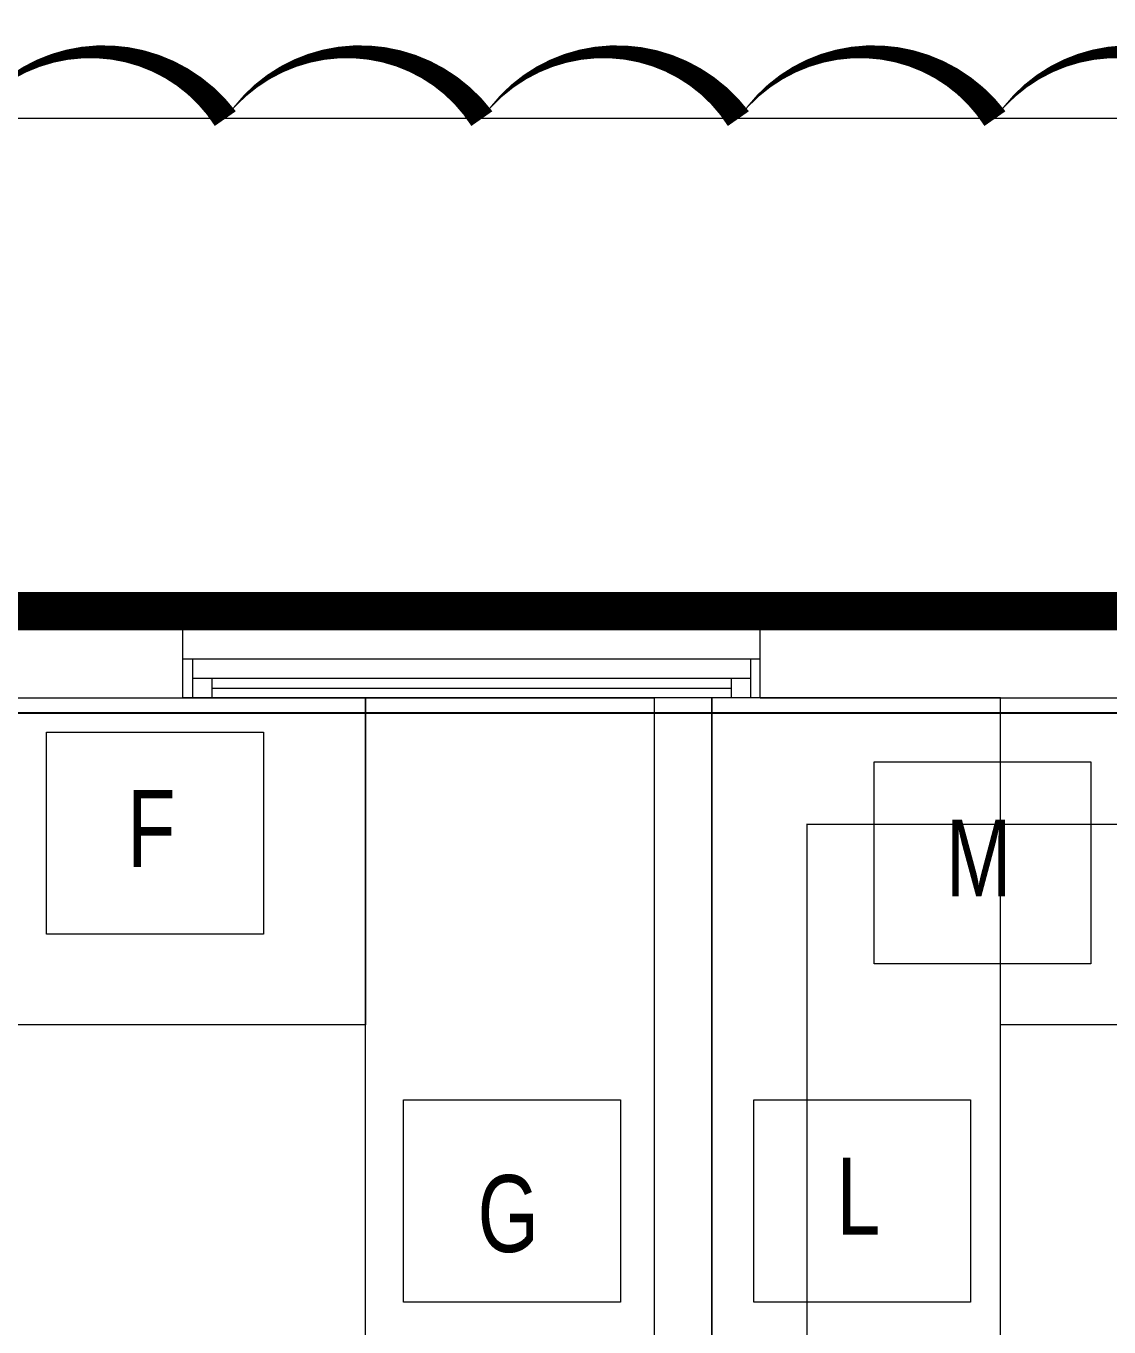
# Model space of a CAD drawing. Header units: metres. Extents: x 75097 to 220695, y -1557923 to -1361206.
# Drawn here: x 197756 to 200570, y -1456833 to -1453452 of the extents above; entities that cross this region are included whole.
import ezdxf
from ezdxf import colors
from ezdxf.entities.mleader import LeaderData, LeaderLine
from ezdxf.math import Vec2, Vec3

# ---------------------------------------------------------------- set-up
doc = ezdxf.new("R2010")
doc.units = ezdxf.units.M
doc.linetypes.add('DASHED2', pattern=[0.375, 0.25, -0.125])
doc.layers.get('0').update_dxf_attribs({"lineweight": 0})
for name, color, linetype, lineweight in [('A-100 - Copy$0$Aluminum', 8, 'Continuous', 0), ('A-100 - Copy$0$Medical Equipment and Furniture', 8, 'Continuous', 0), ('A-100 - Copy$0$Proj', 8, 'Continuous', 0), ('A-100 - Copy$0$Walls', 8, 'Continuous', 0)]:
    doc.layers.add(name, color=color, linetype=linetype, lineweight=lineweight)
doc.layers.add('A-100 - Copy$0$axes', color=8, linetype='Continuous')
doc.layers.add('E-POWR', color=7, linetype='Continuous', lineweight=9, true_color=0x4e7e3e)
doc.layers.add('REV 01', color=7, linetype='Continuous', lineweight=0, true_color=0xe41b4d)
doc.styles.add('A-100 - Copy$0$X3G_ENTITY_2587EA', font='swisscl.ttf', dxfattribs={"height": 200})
doc.styles.get("Standard").update_dxf_attribs({"font": 'GOTHIC.TTF'})

# ---------------------------------------------------------------- blocks, each defined once
blk = doc.blocks.new('A-100 - Copy')
at = {"layer": 'A-100 - Copy$0$Aluminum'}
for p, q in [((199663.3, -1455097.7, 0), (198163.3, -1455097.7, 0)), ((198188.3, -1455097.7, 0), (198188.3, -1455197.7, 0)), ((199638.3, -1455097.7, -4.7), (199638.3, -1455197.7, -4.7)), ((199638.3, -1455147.7, 0), (198188.3, -1455147.7, 0)), ((198238.3, -1455147.7, 0), (198238.3, -1455197.7, 0)), ((199588.3, -1455147.7, -4.7), (199588.3, -1455197.7, -4.7)), ((198238.3, -1455172.7, 0), (199588.3, -1455172.7, 0)), ((199663.3, -1455197.7, 0), (198163.3, -1455197.7, 0))]:
    blk.add_line(p, q, dxfattribs=at)
at = {"layer": 'A-100 - Copy$0$axes'}
blk.add_line((215795, -1455237.7, 2.4), (83877.8, -1455237.7, 2.4), dxfattribs=at)
at = {"layer": 'A-100 - Copy$0$Medical Equipment and Furniture', "elevation": 0}
blk.add_lwpolyline([(198638.3, -1456047.7), (196238.3, -1456047.7), (196238.3, -1455197.7), (198638.3, -1455197.7)], close=True, dxfattribs=at)
for points in [[(198638.3, -1459897.7), (198638.3, -1455197.7), (199388.3, -1455197.7), (199388.3, -1459897.7)], [(199538.3, -1459897.7), (199538.3, -1455197.7), (199388.3, -1455197.7), (199388.3, -1459897.7)], [(200288.3, -1459897.7), (200288.3, -1455197.7), (199538.3, -1455197.7), (199538.3, -1459897.7)], [(202688.3, -1455457.7), (202688.3, -1456047.7), (200288.3, -1456047.7), (200288.3, -1455197.7), (202248.3, -1455197.7)]]:
    blk.add_lwpolyline(points, dxfattribs=at)
at = {"layer": 'A-100 - Copy$0$Medical Equipment and Furniture'}
for points in [[(197809.3, -1455287.2), (198373, -1455287.2), (198373, -1455812.5), (197809.3, -1455812.5)], [(199959.4, -1455364.1), (200523.1, -1455364.1), (200523.1, -1455889.4), (199959.4, -1455889.4)], [(198737, -1456243.2), (199300.7, -1456243.2), (199300.7, -1456768.5), (198737, -1456768.5)], [(199646.7, -1456243.2), (200210.4, -1456243.2), (200210.4, -1456768.5), (199646.7, -1456768.5)]]:
    blk.add_lwpolyline(points, close=True, dxfattribs=at)
at = {"layer": 'A-100 - Copy$0$Proj'}
blk.add_line((198163.3, -1454972.7, 0), (199663.3, -1454972.7, 0), dxfattribs=at)
blk.add_lwpolyline([(188053.3, -1469902.7), (188053.3, -1471182.7), (211678.3, -1471182.7), (211678.3, -1453692.7), (188053.3, -1453692.7), (188053.3, -1454972.7)], dxfattribs=at)
at = {"layer": 'A-100 - Copy$0$Walls'}
for p, q in [((196188.3, -1454972.7, 0), (198163.3, -1454972.7, 0)), ((198163.3, -1455197.7, 0), (198163.3, -1454972.7, 0)), ((199663.3, -1454972.7, 0), (201638.3, -1454972.7, 0)), ((199663.3, -1455197.7, 0), (199663.3, -1454972.7, 0)), ((196188.3, -1455197.7, 0), (198163.3, -1455197.7, 0)), ((199663.3, -1455197.7, 0), (201638.3, -1455197.7, 0))]:
    blk.add_line(p, q, dxfattribs=at)
at = {"layer": 'A-100 - Copy$0$Medical Equipment and Furniture', "char_height": 200, "attachment_point": 2, "style": 'A-100 - Copy$0$X3G_ENTITY_2587EA'}
for s, insert in [('F', (198081.1, -1455437.5)), ('M', (200231.2, -1455514.4)), ('L', (199918.5, -1456393.5)), ('G', (199008.8, -1456438.5, 0))]:
    blk.add_mtext(s, dxfattribs=dict(at, insert=insert))

msp = doc.modelspace()

# ---------------------------------------------------------------- linework, layer by layer
at = {"layer": 'E-POWR', "color": 240, "linetype": 'DASHED2', "ltscale": 500, "true_color": 0xf10e52, "const_width": 100, "elevation": 0}
msp.add_lwpolyline([(159393.3, -1448612.7), (159393.3, -1454972.7), (147820.4, -1454991.2), (147948, -1460991.2), (148420.5, -1460972.7), (148420.5, -1466760.4), (151756.7, -1466760.4), (151498.3, -1475532.7), (159048.3, -1475532.7), (159048.3, -1476893.7), (174041.3, -1476822.7), (174041.3, -1469902.7), (209947.3, -1469902.7), (209947.3, -1454972.7), (173995.3, -1454972.7), (173978.3, -1451323.8), (179573.3, -1451323.8), (179573.3, -1448020.8), (173978.3, -1448045.7)], dxfattribs=at)

# ---------------------------------------------------------------- leaders
at = {"layer": 'E-POWR'}
ml = msp.add_multileader_mtext('Standard', dxfattribs=at)
ml.set_content('LIGHTING IN THIS ZONE IS FED FROM LP-03\\PNORMAL POWER IN THIS ZONE IS FED FROM PP-03\\PUPS POWER SOCKET IN THIS ZONE IS FED FROM UPP-04\\PMECHANICAL EQUIPMENT IN THIS ZONE IS FED FROM MCP-03', color=256)
ml.set_leader_properties()
ml.build(insert=Vec2(0, 0))
ml.multileader.update_dxf_attribs({"text_right_attachment_type": 6, "dogleg_length": 200, "arrow_head_size": 200})
ctx = ml.context
ctx.base_point, ctx.char_height, ctx.arrow_head_size, ctx.landing_gap_size, ctx.plane_origin = Vec3(188554.3, -1449813, 0), 250, 200, 100, Vec3(187550.6, -1453252, 0)
ctx.right_attachment = 6
notes = []
notes.append((ctx, [(0, (1, 1, 0), (188354.3, -1449813, 0), (1, 0), 200, [(0, [(186502.9, -1454972.7, 0)], 0, [])])]))
ctx.mtext.insert, ctx.mtext.width, ctx.mtext.flow_direction = Vec3(188654.3, -1449684.9, 0), 9228.761, 5
for ctx, leaders in notes:
    for number, flags, end, landing, length, lines in leaders:
        leader = LeaderData()
        leader.index, (leader.has_last_leader_line, leader.has_dogleg_vector, leader.attachment_direction) = number, flags
        leader.last_leader_point, leader.dogleg_vector, leader.dogleg_length = Vec3(end), Vec3(landing), length
        for number, points, colour, breaks in lines:
            line = LeaderLine()
            line.index, line.vertices, line.color, line.breaks = number, Vec3.list(points), colors.encode_raw_color(colour), breaks
            leader.lines.append(line)
        ctx.leaders.append(leader)

# ---------------------------------------------------------------- next in the draw order: block references
msp.add_blockref('A-100 - Copy', (0, 0))

# ---------------------------------------------------------------- next in the draw order: linework, layer by layer
at = {"layer": 'E-POWR', "const_width": 3}
msp.add_lwpolyline([(201225.7, -1455382.3), (201125, -1455526.8), (199785.2, -1455526.8), (199785.2, -1457133.1), (199722.9, -1457350.5), (199681, -1457113), (199250.2, -1457113), (199203.7, -1457350.5), (199203.7, -1457114.3), (197534.4, -1457114.3), (197534.4, -1455501), (197325.9, -1455501), (197236.9, -1455382.3), (197174.4, -1455499.3), (195664, -1455499.3), (195664, -1456640.2), (195572.9, -1456802.8), (195647.3, -1456913.8), (195647.3, -1460089.9), (195572.9, -1460237.1)], dxfattribs=at)
at = {"layer": 'REV 01', "color": 3}
msp.add_lwpolyline([(197606.9, -1453692.7, 0, 66.7, -0.520567), (198273.6, -1453692.7, 0, 66.7, -0.520567), (198940.3, -1453692.7, 0, 66.7, -0.520567), (199606.9, -1453692.7, 0, 66.7, -0.520567), (200273.6, -1453692.7, 0, 66.7, -0.520567), (200940.3, -1453692.7, 0, 66.7, -0.520567), (201607, -1453692.7, 0, 66.7, -0.520567), (202273.7, -1453692.7, 0, 66.7, -0.520567), (202940.4, -1453692.7, 0, 66.7, -0.520567), (203607, -1453692.7, 0, 66.7, -0.520567), (204273.7, -1453692.7, 0, 66.7, -0.520567), (204940.4, -1453692.7, 0, 66.7, -0.520567), (205607.1, -1453692.7, 0, 66.7, -0.520567)], format="xyseb", dxfattribs=at)

doc.saveas('drawing.dxf')
